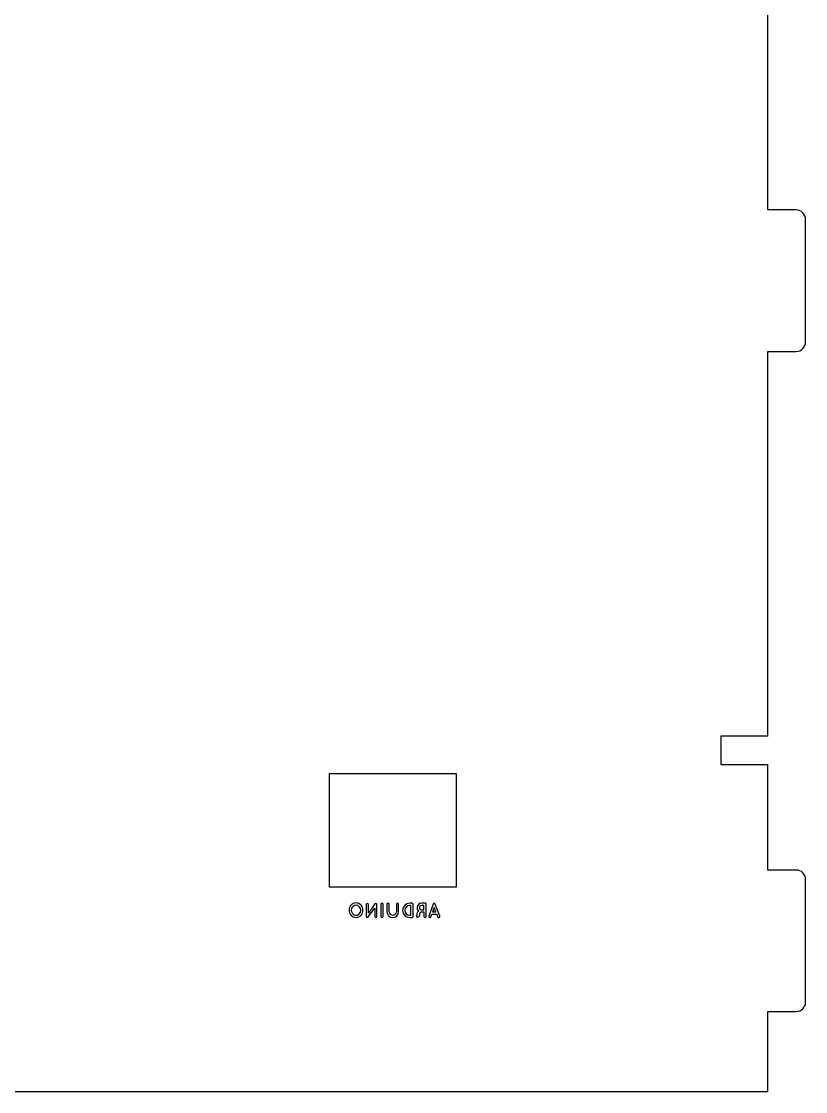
# Model space of a CAD drawing. Header units: inches. Extents: x -144 to 693, y -254 to -25.
# Drawn here: x -61 to 22.2, y -253.2 to -139.7 of the extents above; entities that cross this region are included whole.
import ezdxf

# ---------------------------------------------------------------- set-up
doc = ezdxf.new("R2010")
doc.units = ezdxf.units.IN
doc.header["$MEASUREMENT"] = 0
doc.layers.add('Layer 1', color=7, linetype='Continuous')

# ---------------------------------------------------------------- blocks, each defined once
blk = doc.blocks.new('block 424')
at = {"layer": 'Layer 1', "color": 7, "lineweight": 25, "true_color": 0xffffff}
blk.add_open_spline([(-22.61, -233.35), (-22.61, -233.29), (-22.67, -233.23), (-22.73, -233.23), (-22.73, -233.23), (-22.73, -233.23), (-22.73, -233.23)], degree=3, knots=[0, 0, 0, 0, 1, 1, 1, 2, 2, 2, 2], dxfattribs=at)
blk = doc.blocks.new('block 425')
at = {"layer": 'Layer 1', "color": 7, "lineweight": 25, "true_color": 0xffffff}
blk.add_open_spline([(-22.73, -233.23), (-22.8, -233.23), (-22.85, -233.29), (-22.85, -233.35)], degree=3, dxfattribs=at)
blk = doc.blocks.new('block 426')
at = {"layer": 'Layer 1', "color": 7, "lineweight": 25, "true_color": 0xffffff}
blk.add_lwpolyline([(-22.85, -233.35), (-22.85, -234.62)], dxfattribs=at)
blk = doc.blocks.new('block 427')
at = {"layer": 'Layer 1', "color": 7, "lineweight": 25, "true_color": 0xffffff}
blk.add_open_spline([(-22.85, -234.62), (-22.85, -234.69), (-22.8, -234.74), (-22.73, -234.74)], degree=3, dxfattribs=at)
blk = doc.blocks.new('block 428')
at = {"layer": 'Layer 1', "color": 7, "lineweight": 25, "true_color": 0xffffff}
blk.add_open_spline([(-22.73, -234.74), (-22.67, -234.74), (-22.62, -234.69), (-22.61, -234.62), (-22.61, -234.62), (-22.61, -234.62), (-22.61, -234.62)], degree=3, knots=[0, 0, 0, 0, 1, 1, 1, 2, 2, 2, 2], dxfattribs=at)
blk = doc.blocks.new('block 429')
at = {"layer": 'Layer 1', "color": 7, "lineweight": 25, "true_color": 0xffffff}
blk.add_lwpolyline([(-22.61, -234.62), (-22.61, -233.35)], dxfattribs=at)
blk = doc.blocks.new('block 430')
at = {"layer": 'Layer 1', "color": 7, "lineweight": 25, "true_color": 0xffffff}
blk.add_open_spline([(-20.96, -233.35), (-20.96, -233.29), (-21.01, -233.23), (-21.07, -233.23), (-21.08, -233.23), (-21.08, -233.23), (-21.08, -233.23)], degree=3, knots=[0, 0, 0, 0, 1, 1, 1, 2, 2, 2, 2], dxfattribs=at)
blk = doc.blocks.new('block 431')
at = {"layer": 'Layer 1', "color": 7, "lineweight": 25, "true_color": 0xffffff}
blk.add_open_spline([(-21.08, -233.23), (-21.14, -233.23), (-21.2, -233.29), (-21.2, -233.35)], degree=3, dxfattribs=at)
blk = doc.blocks.new('block 432')
at = {"layer": 'Layer 1', "color": 7, "lineweight": 25, "true_color": 0xffffff}
blk.add_lwpolyline([(-21.2, -233.35), (-21.2, -234.12)], dxfattribs=at)
blk = doc.blocks.new('block 433')
at = {"layer": 'Layer 1', "color": 7, "lineweight": 25, "true_color": 0xffffff}
blk.add_open_spline([(-21.58, -234.5), (-21.37, -234.5), (-21.2, -234.33), (-21.2, -234.12)], degree=3, dxfattribs=at)
blk = doc.blocks.new('block 434')
at = {"layer": 'Layer 1', "color": 7, "lineweight": 25, "true_color": 0xffffff}
blk.add_open_spline([(-21.96, -234.12), (-21.96, -234.33), (-21.79, -234.5), (-21.58, -234.5)], degree=3, dxfattribs=at)
blk = doc.blocks.new('block 435')
at = {"layer": 'Layer 1', "color": 7, "lineweight": 25, "true_color": 0xffffff}
blk.add_lwpolyline([(-21.96, -234.12), (-21.96, -233.35)], dxfattribs=at)
blk = doc.blocks.new('block 436')
at = {"layer": 'Layer 1', "color": 7, "lineweight": 25, "true_color": 0xffffff}
blk.add_open_spline([(-21.96, -233.35), (-21.96, -233.29), (-22.02, -233.23), (-22.08, -233.23), (-22.08, -233.23), (-22.08, -233.23), (-22.08, -233.23)], degree=3, knots=[0, 0, 0, 0, 1, 1, 1, 2, 2, 2, 2], dxfattribs=at)
blk = doc.blocks.new('block 437')
at = {"layer": 'Layer 1', "color": 7, "lineweight": 25, "true_color": 0xffffff}
blk.add_open_spline([(-22.08, -233.23), (-22.15, -233.23), (-22.2, -233.28), (-22.2, -233.35), (-22.2, -233.35), (-22.2, -233.35), (-22.2, -233.35)], degree=3, knots=[0, 0, 0, 0, 1, 1, 1, 2, 2, 2, 2], dxfattribs=at)
blk = doc.blocks.new('block 438')
at = {"layer": 'Layer 1', "color": 7, "lineweight": 25, "true_color": 0xffffff}
blk.add_lwpolyline([(-22.2, -233.35), (-22.2, -234.12)], dxfattribs=at)
blk = doc.blocks.new('block 439')
at = {"layer": 'Layer 1', "color": 7, "lineweight": 25, "true_color": 0xffffff}
blk.add_open_spline([(-22.2, -234.12), (-22.2, -234.46), (-21.92, -234.74), (-21.58, -234.74)], degree=3, dxfattribs=at)
blk = doc.blocks.new('block 440')
at = {"layer": 'Layer 1', "color": 7, "lineweight": 25, "true_color": 0xffffff}
blk.add_open_spline([(-21.58, -234.74), (-21.24, -234.74), (-20.96, -234.46), (-20.96, -234.12), (-20.96, -234.12), (-20.96, -234.12), (-20.96, -234.12)], degree=3, knots=[0, 0, 0, 0, 1, 1, 1, 2, 2, 2, 2], dxfattribs=at)
blk = doc.blocks.new('block 441')
at = {"layer": 'Layer 1', "color": 7, "lineweight": 25, "true_color": 0xffffff}
blk.add_lwpolyline([(-20.96, -234.12), (-20.96, -233.35)], dxfattribs=at)
blk = doc.blocks.new('block 639')
at = {"layer": 'Layer 1', "color": 7, "lineweight": 25, "true_color": 0xffffff}
blk.add_lwpolyline([(-14.83, -219.5), (-28.33, -219.5)], dxfattribs=at)
blk = doc.blocks.new('block 640')
at = {"layer": 'Layer 1', "color": 7, "lineweight": 25, "true_color": 0xffffff}
blk.add_lwpolyline([(-28.33, -219.5), (-28.33, -231.5)], dxfattribs=at)
blk = doc.blocks.new('block 641')
at = {"layer": 'Layer 1', "color": 7, "lineweight": 25, "true_color": 0xffffff}
blk.add_lwpolyline([(-28.33, -231.5), (-14.83, -231.5)], dxfattribs=at)
blk = doc.blocks.new('block 642')
at = {"layer": 'Layer 1', "color": 7, "lineweight": 25, "true_color": 0xffffff}
blk.add_lwpolyline([(-14.83, -231.5), (-14.83, -219.5)], dxfattribs=at)
blk = doc.blocks.new('block 653')
at = {"layer": 'Layer 1', "color": 7, "lineweight": 25, "true_color": 0xffffff}
blk.add_lwpolyline([(18.22, -159.7), (18.22, -104.7)], dxfattribs=at)
blk = doc.blocks.new('block 654')
at = {"layer": 'Layer 1', "color": 7, "lineweight": 25, "true_color": 0xffffff}
blk.add_lwpolyline([(21.22, -159.7), (18.22, -159.7)], dxfattribs=at)
blk = doc.blocks.new('block 655')
at = {"layer": 'Layer 1', "color": 7, "lineweight": 25, "true_color": 0xffffff}
blk.add_open_spline([(22.22, -160.7), (22.22, -160.15), (21.77, -159.7), (21.22, -159.7)], degree=3, dxfattribs=at)
blk = doc.blocks.new('block 656')
at = {"layer": 'Layer 1', "color": 7, "lineweight": 25, "true_color": 0xffffff}
blk.add_lwpolyline([(22.22, -173.7), (22.22, -160.7)], dxfattribs=at)
blk = doc.blocks.new('block 657')
at = {"layer": 'Layer 1', "color": 7, "lineweight": 25, "true_color": 0xffffff}
blk.add_open_spline([(21.22, -174.7), (21.77, -174.7), (22.22, -174.25), (22.22, -173.7)], degree=3, dxfattribs=at)
blk = doc.blocks.new('block 658')
at = {"layer": 'Layer 1', "color": 7, "lineweight": 25, "true_color": 0xffffff}
blk.add_lwpolyline([(18.22, -174.7), (21.22, -174.7)], dxfattribs=at)
blk = doc.blocks.new('block 659')
at = {"layer": 'Layer 1', "color": 7, "lineweight": 25, "true_color": 0xffffff}
blk.add_lwpolyline([(18.22, -215.5), (18.22, -174.7)], dxfattribs=at)
blk = doc.blocks.new('block 660')
at = {"layer": 'Layer 1', "color": 7, "lineweight": 25, "true_color": 0xffffff}
blk.add_lwpolyline([(18.22, -215.5), (13.22, -215.5)], dxfattribs=at)
blk = doc.blocks.new('block 661')
at = {"layer": 'Layer 1', "color": 7, "lineweight": 25, "true_color": 0xffffff}
blk.add_lwpolyline([(13.22, -215.5), (13.22, -218.5)], dxfattribs=at)
blk = doc.blocks.new('block 662')
at = {"layer": 'Layer 1', "color": 7, "lineweight": 25, "true_color": 0xffffff}
blk.add_lwpolyline([(13.22, -218.5), (18.22, -218.5)], dxfattribs=at)
blk = doc.blocks.new('block 663')
at = {"layer": 'Layer 1', "color": 7, "lineweight": 25, "true_color": 0xffffff}
blk.add_lwpolyline([(18.22, -229.7), (18.22, -218.5)], dxfattribs=at)
blk = doc.blocks.new('block 664')
at = {"layer": 'Layer 1', "color": 7, "lineweight": 25, "true_color": 0xffffff}
blk.add_lwpolyline([(21.22, -229.7), (18.22, -229.7)], dxfattribs=at)
blk = doc.blocks.new('block 665')
at = {"layer": 'Layer 1', "color": 7, "lineweight": 25, "true_color": 0xffffff}
blk.add_open_spline([(22.22, -230.7), (22.22, -230.15), (21.77, -229.7), (21.22, -229.7)], degree=3, dxfattribs=at)
blk = doc.blocks.new('block 666')
at = {"layer": 'Layer 1', "color": 7, "lineweight": 25, "true_color": 0xffffff}
blk.add_lwpolyline([(22.22, -243.7), (22.22, -230.7)], dxfattribs=at)
blk = doc.blocks.new('block 667')
at = {"layer": 'Layer 1', "color": 7, "lineweight": 25, "true_color": 0xffffff}
blk.add_open_spline([(21.22, -244.7), (21.77, -244.7), (22.22, -244.25), (22.22, -243.7)], degree=3, dxfattribs=at)
blk = doc.blocks.new('block 668')
at = {"layer": 'Layer 1', "color": 7, "lineweight": 25, "true_color": 0xffffff}
blk.add_lwpolyline([(18.22, -244.7), (21.22, -244.7)], dxfattribs=at)
blk = doc.blocks.new('block 669')
at = {"layer": 'Layer 1', "color": 7, "lineweight": 25, "true_color": 0xffffff}
blk.add_lwpolyline([(18.22, -253.2), (18.22, -244.7)], dxfattribs=at)
blk = doc.blocks.new('block 670')
at = {"layer": 'Layer 1', "color": 7, "lineweight": 25, "true_color": 0xffffff}
blk.add_lwpolyline([(-140.18, -253.2), (18.22, -253.2)], dxfattribs=at)
blk = doc.blocks.new('block 794')
at = {"layer": 'Layer 1', "color": 7, "lineweight": 25, "true_color": 0xffffff}
blk.add_lwpolyline([(-16.59, -234.58), (-17.07, -233.31)], dxfattribs=at)
blk = doc.blocks.new('block 795')
at = {"layer": 'Layer 1', "color": 7, "lineweight": 25, "true_color": 0xffffff}
blk.add_open_spline([(-17.07, -233.31), (-17.09, -233.26), (-17.13, -233.23), (-17.18, -233.24)], degree=3, dxfattribs=at)
blk = doc.blocks.new('block 796')
at = {"layer": 'Layer 1', "color": 7, "lineweight": 25, "true_color": 0xffffff}
blk.add_open_spline([(-17.18, -233.24), (-17.23, -233.23), (-17.28, -233.26), (-17.3, -233.31)], degree=3, dxfattribs=at)
blk = doc.blocks.new('block 797')
at = {"layer": 'Layer 1', "color": 7, "lineweight": 25, "true_color": 0xffffff}
blk.add_lwpolyline([(-17.3, -233.31), (-17.77, -234.58)], dxfattribs=at)
blk = doc.blocks.new('block 798')
at = {"layer": 'Layer 1', "color": 7, "lineweight": 25, "true_color": 0xffffff}
blk.add_open_spline([(-17.77, -234.58), (-17.79, -234.64), (-17.76, -234.71), (-17.7, -234.73)], degree=3, dxfattribs=at)
blk = doc.blocks.new('block 799')
at = {"layer": 'Layer 1', "color": 7, "lineweight": 25, "true_color": 0xffffff}
blk.add_lwpolyline([(-17.66, -234.74), (-17.68, -234.74), (-17.7, -234.73)], dxfattribs=at)
blk = doc.blocks.new('block 800')
at = {"layer": 'Layer 1', "color": 7, "lineweight": 25, "true_color": 0xffffff}
blk.add_open_spline([(-17.66, -234.74), (-17.61, -234.74), (-17.57, -234.71), (-17.55, -234.66)], degree=3, dxfattribs=at)
blk = doc.blocks.new('block 801')
at = {"layer": 'Layer 1', "color": 7, "lineweight": 25, "true_color": 0xffffff}
blk.add_lwpolyline([(-17.55, -234.66), (-17.45, -234.38)], dxfattribs=at)
blk = doc.blocks.new('block 802')
at = {"layer": 'Layer 1', "color": 7, "lineweight": 25, "true_color": 0xffffff}
blk.add_lwpolyline([(-17.45, -234.38), (-16.92, -234.38)], dxfattribs=at)
blk = doc.blocks.new('block 803')
at = {"layer": 'Layer 1', "color": 7, "lineweight": 25, "true_color": 0xffffff}
blk.add_lwpolyline([(-16.92, -234.38), (-16.82, -234.66)], dxfattribs=at)
blk = doc.blocks.new('block 804')
at = {"layer": 'Layer 1', "color": 7, "lineweight": 25, "true_color": 0xffffff}
blk.add_open_spline([(-16.82, -234.66), (-16.8, -234.71), (-16.75, -234.74), (-16.71, -234.74)], degree=3, dxfattribs=at)
blk = doc.blocks.new('block 805')
at = {"layer": 'Layer 1', "color": 7, "lineweight": 25, "true_color": 0xffffff}
blk.add_lwpolyline([(-16.66, -234.73), (-16.69, -234.74), (-16.71, -234.74)], dxfattribs=at)
blk = doc.blocks.new('block 806')
at = {"layer": 'Layer 1', "color": 7, "lineweight": 25, "true_color": 0xffffff}
blk.add_open_spline([(-16.66, -234.73), (-16.6, -234.71), (-16.57, -234.64), (-16.59, -234.58)], degree=3, dxfattribs=at)
blk = doc.blocks.new('block 807')
at = {"layer": 'Layer 1', "color": 7, "lineweight": 25, "true_color": 0xffffff}
blk.add_lwpolyline([(-18.85, -234.69), (-18.9, -234.71), (-18.94, -234.72)], dxfattribs=at)
blk = doc.blocks.new('block 808')
at = {"layer": 'Layer 1', "color": 7, "lineweight": 25, "true_color": 0xffffff}
blk.add_lwpolyline([(-18.78, -234.62), (-18.82, -234.67), (-18.85, -234.69)], dxfattribs=at)
blk = doc.blocks.new('block 809')
at = {"layer": 'Layer 1', "color": 7, "lineweight": 25, "true_color": 0xffffff}
blk.add_lwpolyline([(-18.74, -234.36), (-18.75, -234.52), (-18.78, -234.62)], dxfattribs=at)
blk = doc.blocks.new('block 810')
at = {"layer": 'Layer 1', "color": 7, "lineweight": 25, "true_color": 0xffffff}
blk.add_lwpolyline([(-18.71, -234.27), (-18.73, -234.31), (-18.74, -234.36)], dxfattribs=at)
blk = doc.blocks.new('block 811')
at = {"layer": 'Layer 1', "color": 7, "lineweight": 25, "true_color": 0xffffff}
blk.add_lwpolyline([(-18.65, -234.21), (-18.69, -234.24), (-18.71, -234.27)], dxfattribs=at)
blk = doc.blocks.new('block 812')
at = {"layer": 'Layer 1', "color": 7, "lineweight": 25, "true_color": 0xffffff}
blk.add_lwpolyline([(-18.53, -234.15), (-18.59, -234.17), (-18.65, -234.21)], dxfattribs=at)
blk = doc.blocks.new('block 813')
at = {"layer": 'Layer 1', "color": 7, "lineweight": 25, "true_color": 0xffffff}
blk.add_lwpolyline([(-18.53, -234.15), (-18.28, -234.15)], dxfattribs=at)
blk = doc.blocks.new('block 814')
at = {"layer": 'Layer 1', "color": 7, "lineweight": 25, "true_color": 0xffffff}
blk.add_lwpolyline([(-18.28, -234.15), (-18.28, -234.62)], dxfattribs=at)
blk = doc.blocks.new('block 815')
at = {"layer": 'Layer 1', "color": 7, "lineweight": 25, "true_color": 0xffffff}
blk.add_open_spline([(-18.28, -234.62), (-18.27, -234.69), (-18.22, -234.74), (-18.15, -234.74)], degree=3, dxfattribs=at)
blk = doc.blocks.new('block 816')
at = {"layer": 'Layer 1', "color": 7, "lineweight": 25, "true_color": 0xffffff}
blk.add_open_spline([(-18.15, -234.74), (-18.09, -234.74), (-18.04, -234.69), (-18.04, -234.62)], degree=3, dxfattribs=at)
blk = doc.blocks.new('block 817')
at = {"layer": 'Layer 1', "color": 7, "lineweight": 25, "true_color": 0xffffff}
blk.add_lwpolyline([(-18.04, -234.62), (-18.04, -233.35)], dxfattribs=at)
blk = doc.blocks.new('block 818')
at = {"layer": 'Layer 1', "color": 7, "lineweight": 25, "true_color": 0xffffff}
blk.add_open_spline([(-18.04, -233.35), (-18.04, -233.29), (-18.09, -233.23), (-18.15, -233.23), (-18.15, -233.23), (-18.15, -233.23), (-18.15, -233.23)], degree=3, knots=[0, 0, 0, 0, 1, 1, 1, 2, 2, 2, 2], dxfattribs=at)
blk = doc.blocks.new('block 819')
at = {"layer": 'Layer 1', "color": 7, "lineweight": 25, "true_color": 0xffffff}
blk.add_lwpolyline([(-18.15, -233.23), (-18.54, -233.23)], dxfattribs=at)
blk = doc.blocks.new('block 820')
at = {"layer": 'Layer 1', "color": 7, "lineweight": 25, "true_color": 0xffffff}
blk.add_open_spline([(-18.54, -233.23), (-18.79, -233.23), (-19, -233.44), (-19, -233.69), (-19, -233.69), (-19, -233.69), (-19, -233.7)], degree=3, knots=[0, 0, 0, 0, 1, 1, 1, 2, 2, 2, 2], dxfattribs=at)
blk = doc.blocks.new('block 821')
at = {"layer": 'Layer 1', "color": 7, "lineweight": 25, "true_color": 0xffffff}
blk.add_lwpolyline([(-18.83, -234.05), (-18.96, -233.87), (-19, -233.7)], dxfattribs=at)
blk = doc.blocks.new('block 822')
at = {"layer": 'Layer 1', "color": 7, "lineweight": 25, "true_color": 0xffffff}
blk.add_lwpolyline([(-18.91, -234.13), (-18.87, -234.08), (-18.83, -234.05)], dxfattribs=at)
blk = doc.blocks.new('block 823')
at = {"layer": 'Layer 1', "color": 7, "lineweight": 25, "true_color": 0xffffff}
blk.add_lwpolyline([(-18.98, -234.36), (-18.95, -234.22), (-18.91, -234.13)], dxfattribs=at)
blk = doc.blocks.new('block 824')
at = {"layer": 'Layer 1', "color": 7, "lineweight": 25, "true_color": 0xffffff}
blk.add_lwpolyline([(-18.99, -234.49), (-18.98, -234.43), (-18.98, -234.36)], dxfattribs=at)
blk = doc.blocks.new('block 825')
at = {"layer": 'Layer 1', "color": 7, "lineweight": 25, "true_color": 0xffffff}
blk.add_open_spline([(-18.99, -234.49), (-19.02, -234.5), (-19.05, -234.52), (-19.06, -234.56)], degree=3, dxfattribs=at)
blk = doc.blocks.new('block 826')
at = {"layer": 'Layer 1', "color": 7, "lineweight": 25, "true_color": 0xffffff}
blk.add_open_spline([(-19.06, -234.56), (-19.08, -234.62), (-19.05, -234.69), (-18.99, -234.71)], degree=3, dxfattribs=at)
blk = doc.blocks.new('block 827')
at = {"layer": 'Layer 1', "color": 7, "lineweight": 25, "true_color": 0xffffff}
blk.add_lwpolyline([(-18.94, -234.72), (-18.97, -234.71), (-18.99, -234.71)], dxfattribs=at)
blk = doc.blocks.new('block 828')
at = {"layer": 'Layer 1', "color": 7, "lineweight": 25, "true_color": 0xffffff}
blk.add_lwpolyline([(-18.94, -234.72), (-18.94, -234.72)], dxfattribs=at)
blk = doc.blocks.new('block 829')
at = {"layer": 'Layer 1', "color": 7, "lineweight": 25, "true_color": 0xffffff}
blk.add_open_spline([(-19.41, -233.35), (-19.41, -233.29), (-19.46, -233.23), (-19.53, -233.23), (-19.53, -233.23), (-19.53, -233.23), (-19.53, -233.23)], degree=3, knots=[0, 0, 0, 0, 1, 1, 1, 2, 2, 2, 2], dxfattribs=at)
blk = doc.blocks.new('block 830')
at = {"layer": 'Layer 1', "color": 7, "lineweight": 25, "true_color": 0xffffff}
blk.add_lwpolyline([(-19.53, -233.23), (-19.78, -233.23)], dxfattribs=at)
blk = doc.blocks.new('block 831')
at = {"layer": 'Layer 1', "color": 7, "lineweight": 25, "true_color": 0xffffff}
blk.add_open_spline([(-19.78, -233.23), (-20.2, -233.23), (-20.53, -233.57), (-20.53, -233.98)], degree=3, dxfattribs=at)
blk = doc.blocks.new('block 832')
at = {"layer": 'Layer 1', "color": 7, "lineweight": 25, "true_color": 0xffffff}
blk.add_open_spline([(-20.53, -233.98), (-20.53, -234.4), (-20.2, -234.74), (-19.78, -234.74)], degree=3, dxfattribs=at)
blk = doc.blocks.new('block 833')
at = {"layer": 'Layer 1', "color": 7, "lineweight": 25, "true_color": 0xffffff}
blk.add_lwpolyline([(-19.78, -234.74), (-19.53, -234.74)], dxfattribs=at)
blk = doc.blocks.new('block 834')
at = {"layer": 'Layer 1', "color": 7, "lineweight": 25, "true_color": 0xffffff}
blk.add_open_spline([(-19.53, -234.74), (-19.46, -234.74), (-19.41, -234.69), (-19.41, -234.62)], degree=3, dxfattribs=at)
blk = doc.blocks.new('block 835')
at = {"layer": 'Layer 1', "color": 7, "lineweight": 25, "true_color": 0xffffff}
blk.add_lwpolyline([(-19.41, -234.62), (-19.41, -233.35)], dxfattribs=at)
blk = doc.blocks.new('block 836')
at = {"layer": 'Layer 1', "color": 7, "lineweight": 25, "true_color": 0xffffff}
blk.add_lwpolyline([(-23.47, -233.3), (-24.16, -234.26)], dxfattribs=at)
blk = doc.blocks.new('block 837')
at = {"layer": 'Layer 1', "color": 7, "lineweight": 25, "true_color": 0xffffff}
blk.add_lwpolyline([(-24.16, -234.26), (-24.16, -233.37)], dxfattribs=at)
blk = doc.blocks.new('block 838')
at = {"layer": 'Layer 1', "color": 7, "lineweight": 25, "true_color": 0xffffff}
blk.add_open_spline([(-24.16, -233.37), (-24.16, -233.31), (-24.22, -233.26), (-24.28, -233.26)], degree=3, dxfattribs=at)
blk = doc.blocks.new('block 839')
at = {"layer": 'Layer 1', "color": 7, "lineweight": 25, "true_color": 0xffffff}
blk.add_open_spline([(-24.28, -233.26), (-24.34, -233.26), (-24.4, -233.31), (-24.4, -233.37)], degree=3, dxfattribs=at)
blk = doc.blocks.new('block 840')
at = {"layer": 'Layer 1', "color": 7, "lineweight": 25, "true_color": 0xffffff}
blk.add_lwpolyline([(-24.4, -233.37), (-24.4, -234.62)], dxfattribs=at)
blk = doc.blocks.new('block 841')
at = {"layer": 'Layer 1', "color": 7, "lineweight": 25, "true_color": 0xffffff}
blk.add_open_spline([(-24.4, -234.62), (-24.4, -234.69), (-24.34, -234.74), (-24.28, -234.74)], degree=3, dxfattribs=at)
blk = doc.blocks.new('block 842')
at = {"layer": 'Layer 1', "color": 7, "lineweight": 25, "true_color": 0xffffff}
blk.add_lwpolyline([(-24.19, -234.7), (-24.24, -234.73), (-24.28, -234.74)], dxfattribs=at)
blk = doc.blocks.new('block 843')
at = {"layer": 'Layer 1', "color": 7, "lineweight": 25, "true_color": 0xffffff}
blk.add_lwpolyline([(-24.18, -234.68), (-24.19, -234.69), (-24.19, -234.7)], dxfattribs=at)
blk = doc.blocks.new('block 844')
at = {"layer": 'Layer 1', "color": 7, "lineweight": 25, "true_color": 0xffffff}
blk.add_lwpolyline([(-24.18, -234.68), (-23.49, -233.73)], dxfattribs=at)
blk = doc.blocks.new('block 845')
at = {"layer": 'Layer 1', "color": 7, "lineweight": 25, "true_color": 0xffffff}
blk.add_lwpolyline([(-23.49, -233.73), (-23.49, -234.62)], dxfattribs=at)
blk = doc.blocks.new('block 846')
at = {"layer": 'Layer 1', "color": 7, "lineweight": 25, "true_color": 0xffffff}
blk.add_open_spline([(-23.49, -234.62), (-23.49, -234.68), (-23.44, -234.74), (-23.38, -234.74)], degree=3, dxfattribs=at)
blk = doc.blocks.new('block 847')
at = {"layer": 'Layer 1', "color": 7, "lineweight": 25, "true_color": 0xffffff}
blk.add_open_spline([(-23.38, -234.74), (-23.31, -234.74), (-23.26, -234.69), (-23.26, -234.62)], degree=3, dxfattribs=at)
blk = doc.blocks.new('block 848')
at = {"layer": 'Layer 1', "color": 7, "lineweight": 25, "true_color": 0xffffff}
blk.add_lwpolyline([(-23.26, -234.62), (-23.26, -233.37)], dxfattribs=at)
blk = doc.blocks.new('block 849')
at = {"layer": 'Layer 1', "color": 7, "lineweight": 25, "true_color": 0xffffff}
blk.add_open_spline([(-23.26, -233.37), (-23.26, -233.33), (-23.27, -233.29), (-23.31, -233.27)], degree=3, dxfattribs=at)
blk = doc.blocks.new('block 850')
at = {"layer": 'Layer 1', "color": 7, "lineweight": 25, "true_color": 0xffffff}
blk.add_open_spline([(-23.31, -233.27), (-23.36, -233.23), (-23.43, -233.24), (-23.47, -233.3)], degree=3, dxfattribs=at)
blk = doc.blocks.new('block 851')
at = {"layer": 'Layer 1', "color": 7, "lineweight": 25, "true_color": 0xffffff}
blk.add_open_spline([(-24.95, -234.51), (-24.67, -234.2), (-24.67, -233.73), (-24.95, -233.42)], degree=3, dxfattribs=at)
blk = doc.blocks.new('block 852')
at = {"layer": 'Layer 1', "color": 7, "lineweight": 25, "true_color": 0xffffff}
blk.add_open_spline([(-24.95, -233.42), (-25.21, -233.13), (-25.66, -233.11), (-25.95, -233.37), (-25.96, -233.39), (-25.98, -233.4), (-25.99, -233.42)], degree=3, knots=[0, 0, 0, 0, 1, 1, 1, 2, 2, 2, 2], dxfattribs=at)
blk = doc.blocks.new('block 853')
at = {"layer": 'Layer 1', "color": 7, "lineweight": 25, "true_color": 0xffffff}
blk.add_open_spline([(-25.99, -233.42), (-26.28, -233.73), (-26.28, -234.2), (-25.99, -234.51)], degree=3, dxfattribs=at)
blk = doc.blocks.new('block 854')
at = {"layer": 'Layer 1', "color": 7, "lineweight": 25, "true_color": 0xffffff}
blk.add_open_spline([(-25.99, -234.51), (-25.73, -234.8), (-25.28, -234.82), (-25, -234.55), (-24.98, -234.54), (-24.97, -234.52), (-24.95, -234.51)], degree=3, knots=[0, 0, 0, 0, 1, 1, 1, 2, 2, 2, 2], dxfattribs=at)
blk = doc.blocks.new('block 966')
at = {"layer": 'Layer 1', "color": 7, "lineweight": 25, "true_color": 0xffffff}
blk.add_lwpolyline([(-17.18, -233.68), (-17.36, -234.15)], dxfattribs=at)
blk = doc.blocks.new('block 967')
at = {"layer": 'Layer 1', "color": 7, "lineweight": 25, "true_color": 0xffffff}
blk.add_lwpolyline([(-17.36, -234.15), (-17.01, -234.15)], dxfattribs=at)
blk = doc.blocks.new('block 968')
at = {"layer": 'Layer 1', "color": 7, "lineweight": 25, "true_color": 0xffffff}
blk.add_lwpolyline([(-17.01, -234.15), (-17.18, -233.68)], dxfattribs=at)
blk = doc.blocks.new('block 969')
at = {"layer": 'Layer 1', "color": 7, "lineweight": 25, "true_color": 0xffffff}
blk.add_lwpolyline([(-18.54, -233.92), (-18.28, -233.92)], dxfattribs=at)
blk = doc.blocks.new('block 970')
at = {"layer": 'Layer 1', "color": 7, "lineweight": 25, "true_color": 0xffffff}
blk.add_lwpolyline([(-18.28, -233.92), (-18.28, -233.47)], dxfattribs=at)
blk = doc.blocks.new('block 971')
at = {"layer": 'Layer 1', "color": 7, "lineweight": 25, "true_color": 0xffffff}
blk.add_lwpolyline([(-18.28, -233.47), (-18.54, -233.47)], dxfattribs=at)
blk = doc.blocks.new('block 972')
at = {"layer": 'Layer 1', "color": 7, "lineweight": 25, "true_color": 0xffffff}
blk.add_open_spline([(-18.54, -233.47), (-18.66, -233.47), (-18.76, -233.57), (-18.76, -233.69), (-18.76, -233.69), (-18.76, -233.7), (-18.76, -233.7)], degree=3, knots=[0, 0, 0, 0, 1, 1, 1, 2, 2, 2, 2], dxfattribs=at)
blk = doc.blocks.new('block 973')
at = {"layer": 'Layer 1', "color": 7, "lineweight": 25, "true_color": 0xffffff}
blk.add_open_spline([(-18.76, -233.7), (-18.76, -233.82), (-18.66, -233.92), (-18.54, -233.92)], degree=3, dxfattribs=at)
blk = doc.blocks.new('block 974')
at = {"layer": 'Layer 1', "color": 7, "lineweight": 25, "true_color": 0xffffff}
blk.add_open_spline([(-20.29, -233.98), (-20.3, -234.27), (-20.07, -234.5), (-19.78, -234.5)], degree=3, dxfattribs=at)
blk = doc.blocks.new('block 975')
at = {"layer": 'Layer 1', "color": 7, "lineweight": 25, "true_color": 0xffffff}
blk.add_lwpolyline([(-19.78, -234.5), (-19.65, -234.5)], dxfattribs=at)
blk = doc.blocks.new('block 976')
at = {"layer": 'Layer 1', "color": 7, "lineweight": 25, "true_color": 0xffffff}
blk.add_lwpolyline([(-19.65, -234.5), (-19.65, -233.47)], dxfattribs=at)
blk = doc.blocks.new('block 977')
at = {"layer": 'Layer 1', "color": 7, "lineweight": 25, "true_color": 0xffffff}
blk.add_lwpolyline([(-19.65, -233.47), (-19.78, -233.47)], dxfattribs=at)
blk = doc.blocks.new('block 978')
at = {"layer": 'Layer 1', "color": 7, "lineweight": 25, "true_color": 0xffffff}
blk.add_open_spline([(-19.78, -233.47), (-20.06, -233.47), (-20.29, -233.7), (-20.29, -233.98)], degree=3, dxfattribs=at)
blk = doc.blocks.new('block 979')
at = {"layer": 'Layer 1', "color": 7, "lineweight": 25, "true_color": 0xffffff}
blk.add_lwpolyline([(-25.82, -234.34), (-25.93, -234.15), (-25.97, -233.96)], dxfattribs=at)
blk = doc.blocks.new('block 980')
at = {"layer": 'Layer 1', "color": 7, "lineweight": 25, "true_color": 0xffffff}
blk.add_open_spline([(-25.82, -234.34), (-25.65, -234.53), (-25.36, -234.55), (-25.17, -234.38), (-25.16, -234.36), (-25.14, -234.35), (-25.13, -234.34)], degree=3, knots=[0, 0, 0, 0, 1, 1, 1, 2, 2, 2, 2], dxfattribs=at)
blk = doc.blocks.new('block 981')
at = {"layer": 'Layer 1', "color": 7, "lineweight": 25, "true_color": 0xffffff}
blk.add_open_spline([(-25.13, -234.34), (-24.93, -234.13), (-24.93, -233.8), (-25.13, -233.59)], degree=3, dxfattribs=at)
blk = doc.blocks.new('block 982')
at = {"layer": 'Layer 1', "color": 7, "lineweight": 25, "true_color": 0xffffff}
blk.add_lwpolyline([(-25.97, -233.96), (-25.92, -233.73), (-25.82, -233.59)], dxfattribs=at)
blk = doc.blocks.new('block 983')
at = {"layer": 'Layer 1', "color": 7, "lineweight": 25, "true_color": 0xffffff}
blk.add_open_spline([(-25.13, -233.59), (-25.3, -233.4), (-25.6, -233.38), (-25.79, -233.56), (-25.8, -233.57), (-25.81, -233.58), (-25.82, -233.59)], degree=3, knots=[0, 0, 0, 0, 1, 1, 1, 2, 2, 2, 2], dxfattribs=at)

msp = doc.modelspace()

# ---------------------------------------------------------------- block references
at = {"layer": 'Layer 1'}
for name in ['block 653', 'block 654', 'block 655', 'block 656', 'block 658', 'block 659', 'block 657', 'block 660', 'block 661', 'block 662', 'block 663', 'block 639', 'block 640', 'block 642', 'block 664', 'block 665', 'block 641', 'block 666', 'block 853', 'block 852', 'block 982', 'block 983', 'block 981', 'block 851', 'block 839', 'block 840', 'block 838', 'block 844', 'block 836', 'block 837', 'block 845', 'block 850', 'block 849', 'block 848', 'block 425', 'block 426', 'block 424', 'block 429', 'block 437', 'block 438', 'block 436', 'block 435', 'block 431', 'block 432', 'block 430', 'block 441', 'block 831', 'block 978', 'block 830', 'block 977', 'block 976', 'block 829', 'block 835', 'block 820', 'block 821', 'block 972', 'block 973', 'block 819', 'block 971', 'block 970', 'block 818', 'block 817', 'block 797', 'block 966', 'block 796', 'block 795', 'block 968', 'block 794', 'block 854', 'block 979', 'block 980', 'block 841', 'block 842', 'block 843', 'block 846', 'block 847', 'block 427', 'block 428', 'block 439', 'block 434', 'block 433', 'block 440', 'block 832', 'block 974', 'block 975', 'block 833', 'block 834', 'block 826', 'block 825', 'block 824', 'block 827', 'block 823', 'block 807', 'block 828', 'block 822', 'block 808', 'block 809', 'block 810', 'block 811', 'block 812', 'block 969', 'block 813', 'block 814', 'block 815', 'block 816', 'block 798', 'block 799', 'block 800', 'block 801', 'block 802', 'block 967', 'block 803', 'block 804', 'block 805', 'block 806', 'block 667', 'block 668', 'block 669', 'block 670']:
    msp.add_blockref(name, (0, 0), dxfattribs=at)

doc.saveas('drawing.dxf')
